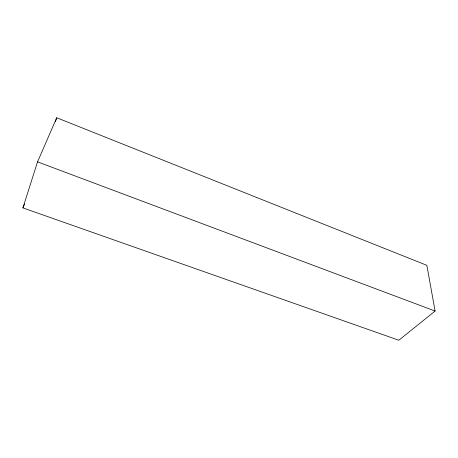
<?xml version="1.0" encoding="UTF-8"?>
<svg xmlns="http://www.w3.org/2000/svg" width="458" height="458" viewBox="0 0 458 458"><rect width="100%" height="100%" fill="white"/><g stroke="black" fill="none" stroke-linecap="round" stroke-linejoin="round"><path stroke-width="0.69" d="M22.9 207.886L37.55 161.863L56.723 117.763L426.845 265.319L435.1 311.039L398.826 340.237L22.9 207.886L24.566 203.982M55.418 121.765L56.723 117.763M37.55 161.863L435.1 311.039"/></g></svg>
